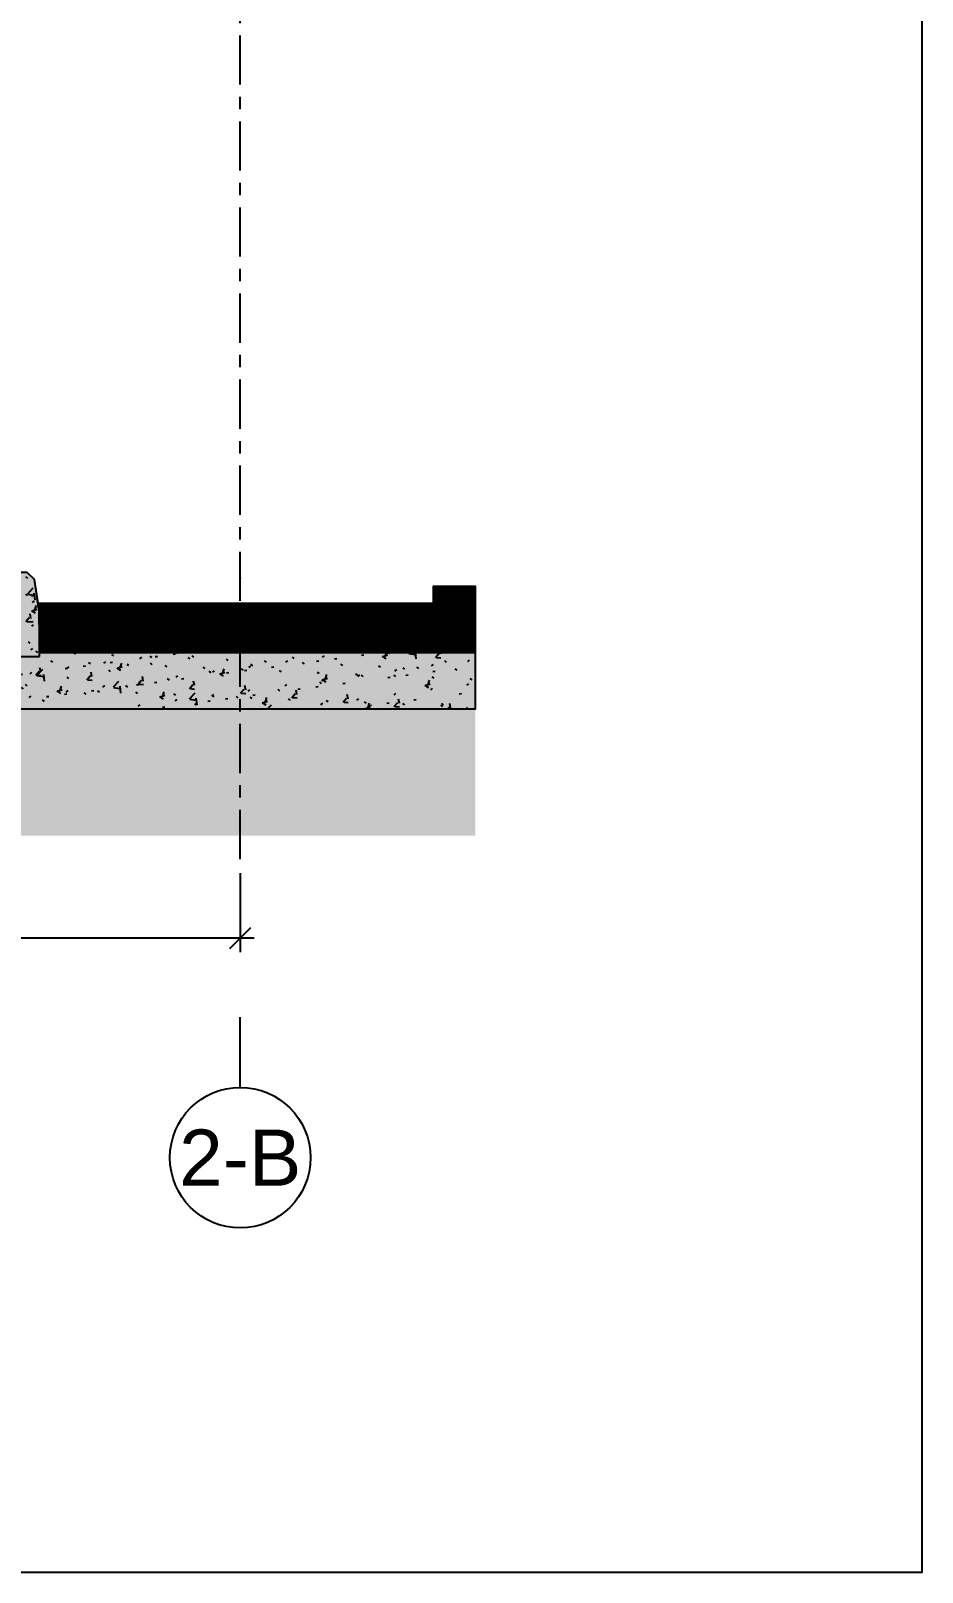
# Model space of a CAD drawing. Header units: millimetres. Extents: x -4391136 to -1798569, y -886572 to -291056.
# Drawn here: x -2349450 to -2346281, y -398298 to -392813 of the extents above; entities that cross this region are included whole.
import ezdxf
from ezdxf.enums import TextEntityAlignment as Align

# ---------------------------------------------------------------- set-up
doc = ezdxf.new("R2010")
doc.units = ezdxf.units.MM
doc.set_wipeout_variables(frame=1)
doc.linetypes.add('CENTER', pattern=[50.8, 31.75, -6.35, 6.35, -6.35])
doc.linetypes.add('TA_GL_000.70000', pattern=[1.925, 0.7, -0.175, 0.175, -0.175, 0.7])
for name, color, linetype in [('000 - 0_SYM_DWG_GRID-BUBBLE_MAIN_COLOR_1', 7, 'Continuous'), ('000 - 0_SYM_DWG_GRIDLINE_MAIN_COLOR_251', 7, 'Continuous'), ('000 - CONCRETE_COL_CUT_COLOR_1', 7, 'Continuous'), ('000 - CONCRETE_COL_CUT_COLOR_3', 7, 'Continuous'), ('000 - CONCRETE_COL_CUT_COLOR_5', 7, 'Continuous'), ('000 - CONCRETE_COL_HATCH_', 7, 'Continuous'), ('000 - CONCRETE_COL_WIPEOUT_', 7, 'Continuous'), ('000 - CONCRETE_EX_BUILDING_MAIN_COLOR_1', 7, 'Continuous'), ('000 - D I M', 7, 'Continuous'), ('000 - GRID', 7, 'CENTER'), ('_PP-Dim', 7, 'Continuous')]:
    doc.layers.add(name, color=color, linetype=linetype)
doc.styles.add('Arial', font='arial.ttf', dxfattribs={"height": 1500})
doc.styles.add('FAMELINE_FOR_CKST', font='arial.ttf')
doc.styles.add('TA', font='', dxfattribs={"height": 4.5})
doc.styles.get('TA').set_extended_font_data('Cordia New')
doc.dimstyles.new('FAMELINE-CKST_E-E', dxfattribs={"dimtxt": 0.3, "dimasz": 0.15, "dimexe": 0.1, "dimexo": 0.1, "dimgap": 0.05, "dimtad": 1, "dimzin": 0, "dimdsep": 46, "dimtxsty": 'FAMELINE_FOR_CKST', "dimblk": 'OBLIQUE', "dimblk1": 'OBLIQUE', "dimblk2": 'OBLIQUE', "dimsah": 1, "dimcen": 0.1, "dimdle": 0.1, "dimclrd": 7, "dimclre": 7, "dimclrt": 7, "dimadec": 0, "dimazin": 0, "dimtfac": 1, "dimtix": 1, "dimtmove": 2, "dimatfit": 3, "dimfxl": 1, "dimtolj": 1, "dimtzin": 0, "dimlwd": -1, "dimlwe": -1, "dimarcsym": 0})
pattern_1 = [(50, (-495080.16, 6e-11), (182.18467, -15.939086), [19.05, -209.55]), (355, (-495080.16, 6e-11), (-35.24243, 191.05661), [15.24, -167.64]), (100.451, (-495064.98, -1.33), (146.9425, 175.11669), [16.19, -178.09]), (46.184, (-495080.16, 50.8), (271.07889, -42.04327), [28.575, -314.325]), (96.636, (-495057.57, 47.3), (237.40251, 247.42721), [24.285, -267.135]), (351.184, (-495080.16, 50.8), (237.4046, 247.42512), [22.86, -251.46]), (21, (-495054.76, 38.1), (151.61488, -102.26552), [19.05, -209.55]), (326, (-495054.76, 38.1), (61.80236, 184.18774), [15.24, -167.64]), (71.451, (-495042.13, 29.58), (213.41706, 81.92137), [16.19, -178.09]), (37.5, (-495080.16, 6e-11), (3.088323, 84.555076), [8.382, -157.226, 8.382, -161.798, -168.275]), (37.5, (-495080.16, 6e-11), (3.088323, 84.555076), [-335.788, 8.382, -159.893]), (7.5, (-495080.16, 6e-11), (66.819438, 100.180747), [8.382, -88.646, 8.382, -153.416, -64.135]), (7.5, (-495080.16, 6e-11), (66.819438, 100.180747), [-258.826, 8.382, -55.753]), (327.5, (-495136.805, 6e-11), (135.590488, -5.728913), [8.382, -55.118, 8.382, -189.738, -262.89]), (327.5, (-495136.805, 6e-11), (135.590488, -5.728913), [-261.62, 8.382, -254.508]), (317.5, (-495162.2, 6e-11), (148.128886, 25.42676), [8.382, -74.168, 8.382, -123.19, -186.69]), (317.5, (-495162.2, 6e-11), (148.128886, 25.42676), [-214.122, 8.382, -178.308])]

# ---------------------------------------------------------------- blocks, each defined once
blk = doc.blocks.new('*U2080')
at = {"layer": '000 - 0_SYM_DWG_GRID-BUBBLE_MAIN_COLOR_1', "color": 7}
blk.add_line((36.25, 0), (31.25, 0), dxfattribs=at)
blk.add_circle((41.25, 0), 5, dxfattribs=at)
at = {"layer": '000 - 0_SYM_DWG_GRIDLINE_MAIN_COLOR_251', "color": 7, "linetype": 'ByBlock', "ltscale": 5}
blk.add_line((20, 0), (-295.4, 0), dxfattribs=at)
at = {"layer": '000 - 0_SYM_DWG_GRIDLINE_MAIN_COLOR_251', "color": 7}
blk.add_point((0, 0), dxfattribs=at)
at = {"color": 7, "style": 'TA', "flags": 1}
blk.add_attdef('LOCATION', (6, -6), '', height=4.5, rotation=270, dxfattribs=at)
at = {"layer": '000 - 0_SYM_DWG_GRID-BUBBLE_MAIN_COLOR_1', "color": 7, "style": 'Arial'}
blk.add_attdef('GRID-HEAD', text='', height=4, rotation=90, dxfattribs=at).set_placement((41.25, 0), align=Align.MIDDLE_CENTER)
blk = doc.blocks.new('_Oblique')
at = {"color": 7, "linetype": 'ByBlock', "lineweight": -2}
blk.add_line((-0.5, -0.5), (0.5, 0.5), dxfattribs=at)
blk = doc.blocks.new('*D2476')
at = {"layer": '000 - D I M', "color": 7, "transparency": 16777216}
for p, q in [((0, 100020), (0, 99738.7)), ((26525, 100020), (26525, 99738.7)), ((26575, 99788.7), (-50, 99788.7))]:
    blk.add_line(p, q, dxfattribs=at)
at = {"layer": 'Defpoints', "color": 7, "transparency": 16777216}
for p in [(0, 100070), (26525, 100070), (0, 99788.7)]:
    blk.add_point(p, dxfattribs=at)
at = {"layer": '000 - D I M', "color": 7, "transparency": 16777216, "xscale": 75, "yscale": 75, "zscale": 75, "rotation": 180}
blk.add_blockref('_Oblique', (0, 99788.7), dxfattribs=at)
at = {"layer": '000 - D I M', "color": 7, "transparency": 16777216, "xscale": 75, "yscale": 75, "zscale": 75}
blk.add_blockref('_Oblique', (26525, 99788.7), dxfattribs=at)
at = {"layer": '000 - D I M', "color": 7, "transparency": 16777216, "insert": (13262.5, 99890.3), "char_height": 150, "attachment_point": 5, "style": 'FAMELINE_FOR_CKST'}
blk.add_mtext('\\A1;2652500', dxfattribs=at)
blk = doc.blocks.new('*U1828')
at = {"layer": '000 - CONCRETE_COL_HATCH_'}
h = blk.add_hatch(dxfattribs=at)
h.set_pattern_fill('ANSI31', scale=0.25)
h.set_pattern_definition([(45, (-71340.6015, -849436.8257), (-0.5612660076, 0.5612660076), [])])
h.paths.add_polyline_path([(0, 0), (0, 135), (-1550.9, 135), (-1550.9, 0)])
blk = doc.blocks.new('*U1829')
at = {"layer": '000 - CONCRETE_COL_HATCH_'}
h = blk.add_hatch(dxfattribs=at)
h.set_pattern_fill('ANSI31', scale=0.25)
h.set_pattern_definition([(45, (63526.5054, -849695.41956), (-0.5612660076, 0.5612660076), [])])
h.paths.add_polyline_path([(0, 0), (4.5, -28.6), (4.5, -40), (1555.4, -40), (1555.4, 60), (1404.8, 60), (1404.8, 0)])
blk = doc.blocks.new('*U1826')
at = {"layer": '000 - CONCRETE_COL_HATCH_'}
h = blk.add_hatch(dxfattribs=at)
h.set_pattern_fill('EARTH', scale=0.5, angle=45)
h.set_pattern_definition([(45, (-51429.9847, -845959.6076), (0, 4.49012806), [3.175, -3.175]), (45, (-51430.8266, -845958.7657), (0, 4.49012806), [3.175, -3.175]), (45, (-51431.6685, -845957.9238), (0, 4.49012806), [3.175, -3.175]), (135, (-51431.6685, -845957.3625), (-4.49012806, 0), [3.175, -3.175]), (135, (-51430.8266, -845956.5206), (-4.49012806, 0), [3.175, -3.175]), (135, (-51429.9847, -845955.6787), (-4.49012806, 0), [3.175, -3.175])])
h.paths.add_polyline_path([(0, 0), (11704.1, 0), (11704.1, 451.2), (9960.4, 451.2), (9960.4, 636.2), (-2223.8, 636.2), (-15483.5, 786.2), (-19506.8, 786.2), (-19506.8, 0), (-975.3, 0)])
blk = doc.blocks.new('*U1830')
at = {"layer": '000 - CONCRETE_COL_HATCH_'}
h = blk.add_hatch(dxfattribs=at)
h.set_pattern_fill('AR-CONC', scale=0.04)
h.set_pattern_definition([(50, (443180.158, -852880.392), (7.28738676, -0.63756342), [0.762, -8.382]), (355, (443180.158, -852880.392), (-1.409736857, 7.64227381), [0.6096, -6.705623367]), (100.4514447, (443180.765, -852880.445), (5.877649884, 7.004710076), [0.64760035, -7.123609784]), (46.1842, (443180.158, -852878.36), (10.843161636, -1.68169312), [1.143, -12.573]), (96.6355576, (443181.061, -852878.5), (9.49616536, 9.89704498), [0.97140093, -10.68542433]), (351.1841512, (443180.158, -852878.36), (9.49616536, 9.89704498), [0.91439868, -10.05838928]), (21, (443181.174, -852878.868), (6.06457565, -4.090607927), [0.762, -8.382]), (326, (443181.174, -852878.868), (2.472081134, 7.367518645), [0.6096, -6.7056]), (71.451445, (443181.679, -852879.209), (8.53665677, 3.276910755), [0.64760035, -7.123597504]), (37.5, (443180.1578, -852880.392), (0.12354413, 3.382201555), [0, -6.62432, 0, -6.8072, 0, -6.731]), (7.5, (443180.1578, -852880.392), (2.6727865, 4.007222993), [0, -3.88112, 0, -6.47192, 0, -2.5654]), (327.5, (443177.892, -852880.392), (5.423623807, -0.22914976), [0, -2.54, 0, -7.9248, 0, -10.5156]), (317.5, (443176.876, -852880.392), (5.925167255, 1.017059641), [0, -3.302, 0, -5.26288, 0, -7.4676])])
h.paths.add_polyline_path([(0, 0), (0, 400), (-300, 400), (-300, 0), (-350, 0), (-350, -200), (2596.4, -200), (15860, -350), (28014.9, -350), (28014.9, -535), (29758.5, -535), (29758.5, -335), (28214.9, -335), (28214.9, -235), (28207.6, -235), (28207.6, -188.6), (28189.9, -75), (28164.9, -50), (28014.9, -50), (28014.9, -150), (15830.7, -150), (2571, 0)])
at = {"layer": '000 - CONCRETE_COL_CUT_COLOR_1', "color": 7, "lineweight": -2}
blk.add_lwpolyline([(2596.4, -200), (15860, -350), (28014.9, -350), (28014.9, -535), (29758.5, -535), (29758.5, -335), (28214.9, -335), (28214.9, -235), (28207.6, -235), (28207.6, -188.6), (28189.9, -75), (28164.9, -50), (28014.9, -50), (28014.9, -150), (15830.7, -150), (2571, 0)], dxfattribs=at)
blk = doc.blocks.new('W-1-PP17-ENT2_REV00_20260527-170750_ELEVATION_4_EX')
at = {"color": 7}
blk.add_blockref('*U1828', (27361.6, 100805), dxfattribs=at)
blk.add_blockref('*U1829', (25806.2, 100980), dxfattribs=at)
at = {"layer": '000 - CONCRETE_EX_BUILDING_MAIN_COLOR_1', "color": 7}
for p, q in [((27361.6, 101040), (27211, 101040)), ((27211, 101040), (27211, 100980)), ((27211, 100980), (25806.2, 100980))]:
    blk.add_line(p, q, dxfattribs=at)
at = {"color": 7}
blk.add_blockref('*U1826', (15657.5, 100153.8), dxfattribs=at)
at = {"layer": '000 - CONCRETE_EX_BUILDING_MAIN_COLOR_1', "lineweight": 25}
h = blk.add_hatch(dxfattribs=at)
h.set_pattern_fill('FP_9', style=0, pattern_type=2)
h.set_pattern_definition(pattern_1)
h.paths.add_polyline_path([(25617.9, 100791.4), (25810.7, 100791.4), (25810.7, 100951.4), (25792.9, 101065), (25768, 101090), (25617.9, 101090), (25617.9, 100805)])
h = blk.add_hatch(dxfattribs=at)
h.set_pattern_fill('FP_9', style=0, pattern_type=2)
h.set_pattern_definition(pattern_1)
h.paths.add_polyline_path([(25617.9, 100605), (27361.6, 100605), (27361.6, 100805), (25817.9, 100805), (25817.9, 100905), (25810.7, 100905), (25810.7, 100791.4), (25617.9, 100791.4), (25617.9, 100759.4)])
at = {"color": 7}
blk.add_line((25810.7, 100940), (27361.6, 100940), dxfattribs=at)
at = {"layer": '000 - CONCRETE_COL_CUT_COLOR_3', "color": 7}
for points in [[(25806.2, 100980), (25810.7, 100951.4), (25810.7, 100940), (27361.6, 100940), (27361.6, 101040), (27211, 101040), (27211, 100980)], [(27361.6, 100805), (27361.6, 100940), (25810.7, 100940), (25810.7, 100805)]]:
    blk.add_lwpolyline(points, close=True, dxfattribs=at)
at = {"layer": '000 - CONCRETE_EX_BUILDING_MAIN_COLOR_1', "color": 7}
for p, q in [((25810.7, 100951.4), (25792.9, 101065)), ((25810.7, 100791.4), (25810.7, 100951.4)), ((25617.9, 100791.4), (25810.7, 100791.4)), ((25817.9, 100805), (27361.6, 100805)), ((25617.9, 100605), (27361.6, 100605))]:
    blk.add_line(p, q, dxfattribs=at)
at = {"layer": '000 - CONCRETE_COL_CUT_COLOR_5', "color": 7}
blk.add_blockref('*U1830', (-2397, 101140), dxfattribs=at)
blk = doc.blocks.new('A$Cbc3bdfda')
at = {"layer": '_PP-Dim', "color": 7}
blk.add_lwpolyline([(0, -400), (775, -400), (775, 0), (0, 0)], close=True, dxfattribs=at)
blk = doc.blocks.new('W-1-PP17-ENT2_REV00_20260527-170750_ELEVATION_4_DIMS')
at = {"layer": '000 - GRID', "color": 7, "linetype": 'TA_GL_000.70000', "xscale": 50.00000000000038, "yscale": 50.00000000000038, "zscale": 50.00000000000038, "rotation": 270}
blk.add_blockref('*U2080', (26525, 101070), dxfattribs=at).add_auto_attribs({'GRID-HEAD': '2-B'})
at = {"layer": '000 - D I M', "color": 7}
dim = blk.add_linear_dim(base=(0, 99788.75), p1=(26525, 100070), p2=(0, 100070), dimstyle='FAMELINE-CKST_E-E', override={"dimscale": 500, "dimdec": 0, "dimlfac": 100, "dimclrd": 7, "dimclre": 7, "dimclrt": 7}, dxfattribs=at)
dim.commit()
dim.dimension.update_dxf_attribs({"geometry": '*D2476', "text_midpoint": (13262.5, 99890.336)})

msp = doc.modelspace()

# ---------------------------------------------------------------- block references
at = {"layer": '_PP-Dim', "color": 7, "xscale": 50, "yscale": 50, "zscale": 50}
msp.add_blockref('A$Cbc3bdfda', (-2385030.6, -378297.9), dxfattribs=at)

# ---------------------------------------------------------------- next in the draw order: block references
at = {"color": 7}
msp.add_blockref('W-1-PP17-ENT2_REV00_20260527-170750_ELEVATION_4_EX', (-2375230.6, -495830.4), dxfattribs=at)

# ---------------------------------------------------------------- next in the draw order: block references
msp.add_blockref('W-1-PP17-ENT2_REV00_20260527-170750_ELEVATION_4_DIMS', (-2375230.6, -495830.4), dxfattribs=at)

doc.saveas('drawing.dxf')
